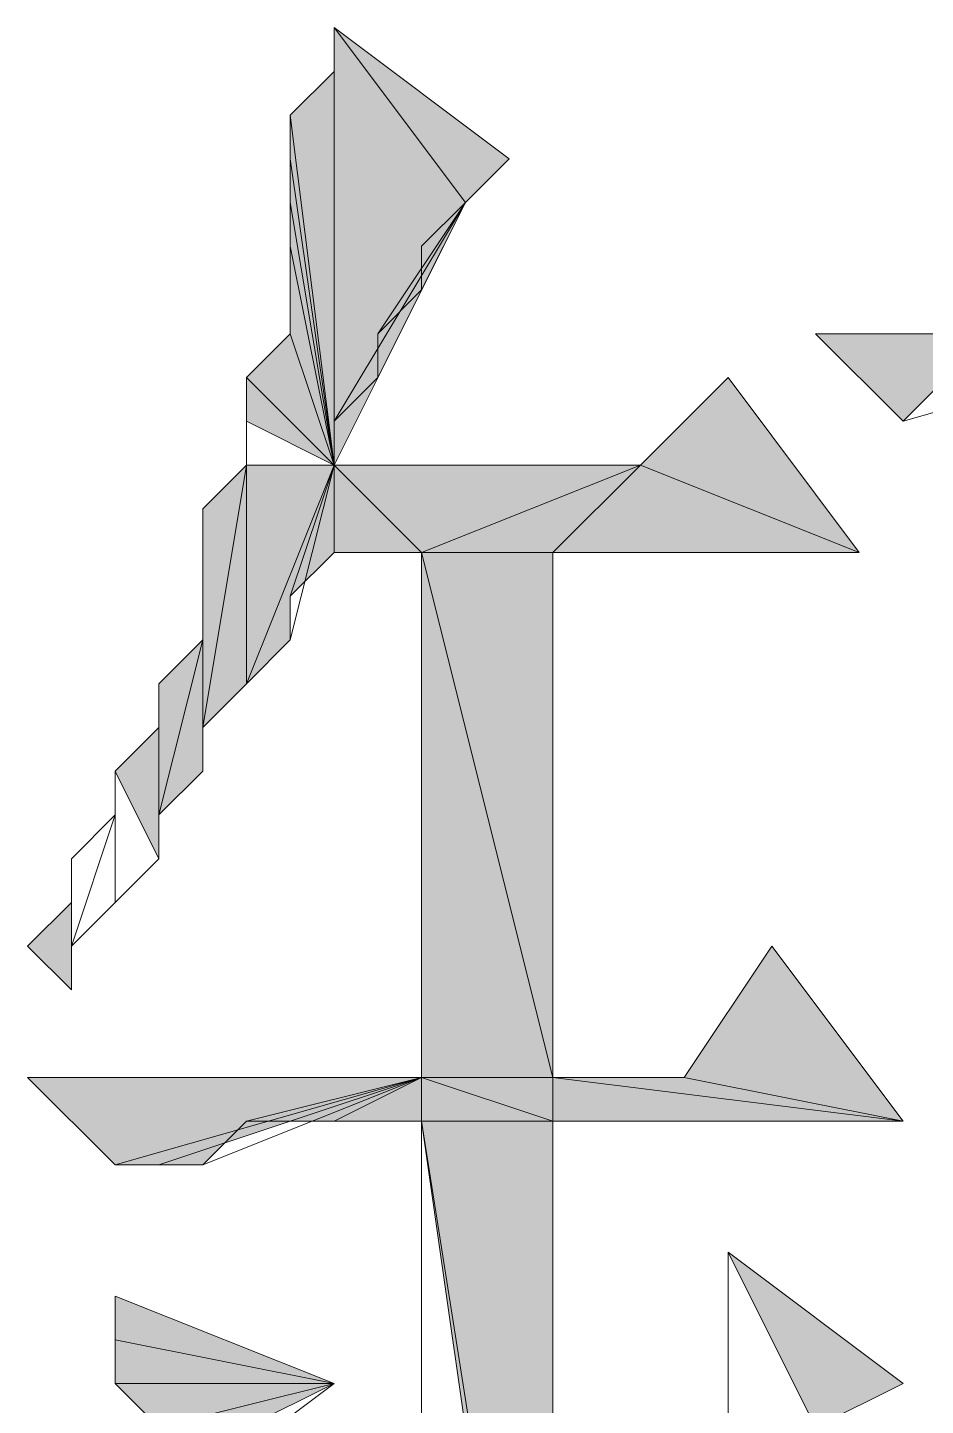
# Model space of a CAD drawing. Header units: inches. Extents: x -244 to 17, y 0 to 370.
# Drawn here: x -30.47 to -29.167, y 23.982 to 25.982 of the extents above; entities that cross this region are included whole.
import ezdxf

# ---------------------------------------------------------------- set-up
doc = ezdxf.new("R2010")
doc.units = ezdxf.units.IN
doc.header["$MEASUREMENT"] = 0
doc.layers.add('图层 1', color=7, linetype='Continuous')

# ---------------------------------------------------------------- blocks, each defined once
blk = doc.blocks.new('block 2')
at = {"layer": '图层 1', "true_color": 0xffffff}
h = blk.add_hatch(color=7, dxfattribs=at)
h.dxf.hatch_style = 2
h.paths.add_polyline_path([(44.577, 50.5461), (44.45, 50.9905), (44.577, 51.1177)])
h.paths.add_polyline_path([(44.45, 50.9272), (44.577, 50.5461), (44.45, 50.9905)])
h = blk.add_hatch(color=7, dxfattribs=at)
h.dxf.hatch_style = 2
h.paths.add_polyline_path([(44.7675, 51.1177), (44.8311, 51.0539), (44.7041, 51.0539)])
h = blk.add_hatch(color=7, dxfattribs=at)
h.dxf.hatch_style = 2
h.paths.add_polyline_path([(44.1326, 50.6729), (44.1326, 50.9905), (44.196, 50.9905)])
h.paths.add_polyline_path([(44.069, 50.9272), (44.1326, 50.6729), (44.1326, 50.9905)])
h = blk.add_hatch(color=7, dxfattribs=at)
h.dxf.hatch_style = 2
h.paths.add_polyline_path([(44.2595, 50.9905), (44.196, 50.9905), (44.1326, 50.6729)])
h = blk.add_hatch(color=7, dxfattribs=at)
h.dxf.hatch_style = 2
h.paths.add_polyline_path([(44.958, 50.9272), (45.2121, 50.8634), (45.0216, 50.8634)])
h.paths.add_polyline_path([(45.1485, 50.9272), (44.958, 50.9272), (45.2121, 50.8634)])
h.paths.add_polyline_path([(45.0216, 50.9905), (45.085, 50.9272), (44.8944, 50.9272)])
h = blk.add_hatch(color=7, dxfattribs=at)
h.dxf.hatch_style = 2
h.paths.add_polyline_path([(44.1326, 50.6729), (44.0056, 50.9272), (44.069, 50.9272)])
h.paths.add_polyline_path([(43.942, 50.9272), (44.1326, 50.6729), (44.0056, 50.9272)])
h.paths.add_polyline_path([(44.069, 50.8), (43.942, 50.9272), (44.1326, 50.6729)])
h.paths.add_polyline_path([(43.8785, 50.9272), (44.069, 50.8), (43.942, 50.9272)])
h = blk.add_hatch(color=7, dxfattribs=at)
h.dxf.hatch_style = 2
h.paths.add_polyline_path([(44.577, 50.5461), (44.45, 50.8634), (44.45, 50.9272)])
h.paths.add_polyline_path([(44.5136, 50.8), (44.577, 50.5461), (44.45, 50.8634)])
h = blk.add_hatch(color=7, dxfattribs=at)
h.dxf.hatch_style = 2
h.paths.add_polyline_path([(45.466, 50.8), (45.1485, 50.8), (45.466, 50.6729)])
h.paths.add_polyline_path([(45.085, 50.8634), (45.466, 50.8), (45.1485, 50.8)])
h.paths.add_polyline_path([(45.4026, 50.8634), (45.085, 50.8634), (45.466, 50.8)])
h = blk.add_hatch(color=7, dxfattribs=at)
h.dxf.hatch_style = 2
h.paths.add_polyline_path([(44.577, 50.5461), (44.5136, 50.7366), (44.5136, 50.8)])
h.paths.add_polyline_path([(44.5136, 50.6729), (44.577, 50.5461), (44.5136, 50.7366)])
h = blk.add_hatch(color=7, dxfattribs=at)
h.dxf.hatch_style = 2
h.paths.add_polyline_path([(45.466, 50.6729), (45.2121, 50.7366), (45.1485, 50.8)])
h.paths.add_polyline_path([(45.2755, 50.7366), (45.466, 50.6729), (45.2121, 50.7366)])
h = blk.add_hatch(color=7, dxfattribs=at)
h.dxf.hatch_style = 2
h.paths.add_polyline_path([(45.466, 50.6729), (45.5931, 50.8), (45.5296, 50.8)])
h.paths.add_polyline_path([(45.6565, 50.7366), (45.466, 50.6729), (45.5931, 50.8)])
h = blk.add_hatch(color=7, dxfattribs=at)
h.dxf.hatch_style = 2
h.paths.add_polyline_path([(45.466, 50.6729), (45.339, 50.5461), (45.466, 50.2285)])
h.paths.add_polyline_path([(45.339, 50.6729), (45.466, 50.6729), (45.339, 50.5461)])
h.paths.add_polyline_path([(45.2755, 50.7366), (45.339, 50.6729), (45.466, 50.6729)])
h = blk.add_hatch(color=7, dxfattribs=at)
h.dxf.hatch_style = 2
h.paths.add_polyline_path([(45.466, 50.6729), (46.0375, 50.6729), (45.974, 50.7366)])
h = blk.add_hatch(color=7, dxfattribs=at)
h.dxf.hatch_style = 2
h.paths.add_polyline_path([(45.466, 50.6729), (45.9106, 50.7366), (45.847, 50.7366)])
h.paths.add_polyline_path([(45.974, 50.7366), (45.466, 50.6729), (45.9106, 50.7366)])
h = blk.add_hatch(color=7, dxfattribs=at)
h.dxf.hatch_style = 2
h.paths.add_polyline_path([(45.466, 50.6729), (45.7835, 50.7366), (45.6565, 50.7366)])
h.paths.add_polyline_path([(45.847, 50.7366), (45.466, 50.6729), (45.7835, 50.7366)])
h = blk.add_hatch(color=7, dxfattribs=at)
h.dxf.hatch_style = 2
h.paths.add_polyline_path([(44.5136, 50.3556), (44.577, 50.3556), (44.5136, 49.8475)])
h.paths.add_polyline_path([(44.577, 50.5461), (44.5136, 50.3556), (44.577, 50.3556)])
h.paths.add_polyline_path([(44.5136, 50.5461), (44.577, 50.5461), (44.5136, 50.3556)])
h.paths.add_polyline_path([(44.5136, 50.6729), (44.5136, 50.5461), (44.577, 50.5461)])
h = blk.add_hatch(color=7, dxfattribs=at)
h.dxf.hatch_style = 2
h.paths.add_polyline_path([(45.847, 50.4824), (46.1011, 50.6729), (45.9106, 50.419)])
h.paths.add_polyline_path([(45.466, 50.6729), (45.847, 50.4824), (46.1011, 50.6729)])
h = blk.add_hatch(color=7, dxfattribs=at)
h.dxf.hatch_style = 2
h.paths.add_polyline_path([(45.847, 50.4824), (45.5931, 50.6095), (45.5296, 50.6729)])
h.paths.add_polyline_path([(45.6565, 50.6095), (45.847, 50.4824), (45.5931, 50.6095)])
h = blk.add_hatch(color=7, dxfattribs=at)
h.dxf.hatch_style = 2
h.paths.add_polyline_path([(45.847, 50.4824), (45.7201, 50.5461), (45.6565, 50.6095)])
h.paths.add_polyline_path([(45.7835, 50.5461), (45.847, 50.4824), (45.7201, 50.5461)])
h = blk.add_hatch(color=7, dxfattribs=at)
h.dxf.hatch_style = 2
h.paths.add_polyline_path([(43.3069, 50.3556), (44.5136, 50.5461), (43.18, 50.3556)])
h.paths.add_polyline_path([(44.5136, 50.3556), (43.3069, 50.3556), (44.5136, 50.5461)])
h = blk.add_hatch(color=7, dxfattribs=at)
h.dxf.hatch_style = 2
h.paths.add_polyline_path([(45.339, 50.5461), (44.577, 50.3556), (44.577, 50.5461)])
h.paths.add_polyline_path([(45.339, 50.3556), (45.339, 50.5461), (44.577, 50.3556)])
h = blk.add_hatch(color=7, dxfattribs=at)
h.dxf.hatch_style = 2
h.paths.add_polyline_path([(45.466, 50.2285), (45.339, 50.3556), (45.339, 50.5461)])
h.paths.add_polyline_path([(45.339, 49.9112), (45.466, 50.2285), (45.339, 50.3556)])
h.paths.add_polyline_path([(45.5931, 50.1014), (45.339, 49.9112), (45.466, 50.2285)])
h = blk.add_hatch(color=7, dxfattribs=at)
h.dxf.hatch_style = 2
h.paths.add_polyline_path([(44.5136, 49.8475), (44.577, 50.1651), (44.577, 50.3556)])
h.paths.add_polyline_path([(44.7675, 50.038), (44.5136, 49.8475), (44.577, 50.1651)])
h = blk.add_hatch(color=7, dxfattribs=at)
h.dxf.hatch_style = 2
h.paths.add_polyline_path([(44.3231, 50.1014), (44.069, 49.9746), (44.1326, 49.8475)])
h = blk.add_hatch(color=7, dxfattribs=at)
h.dxf.hatch_style = 2
h.paths.add_polyline_path([(45.6565, 49.403), (45.5296, 49.8475), (45.6565, 49.9746)])
h.paths.add_polyline_path([(45.5931, 49.7841), (45.6565, 49.403), (45.5296, 49.8475)])
at = {"layer": '图层 1', "lineweight": 0}
for points in [[(44.577, 50.5461), (44.45, 50.9905), (44.577, 51.1177), (44.577, 50.5461)], [(44.7675, 51.1177), (44.8311, 51.0539), (44.7041, 51.0539), (44.7675, 51.1177)], [(44.7041, 51.0539), (44.7675, 51.0539), (44.8944, 51.0539), (44.7041, 51.0539)], [(44.8311, 51.0539), (44.7041, 51.0539), (44.8944, 51.0539), (44.8311, 51.0539)], [(44.7675, 51.0539), (44.958, 50.9905), (44.8311, 50.9905), (44.7675, 51.0539)], [(44.8944, 51.0539), (44.7675, 51.0539), (44.958, 50.9905), (44.8944, 51.0539)], [(44.069, 50.9272), (44.1326, 50.6729), (44.1326, 50.9905), (44.069, 50.9272)], [(44.1326, 50.6729), (44.1326, 50.9905), (44.196, 50.9905), (44.1326, 50.6729)], [(44.2595, 50.9905), (44.196, 50.9905), (44.1326, 50.6729), (44.2595, 50.9905)], [(44.45, 50.9272), (44.577, 50.5461), (44.45, 50.9905), (44.45, 50.9272)], [(44.8311, 50.9905), (45.0216, 50.9905), (44.8944, 50.9272), (44.8311, 50.9905)], [(44.958, 50.9905), (44.8311, 50.9905), (45.0216, 50.9905), (44.958, 50.9905)], [(45.0216, 50.9905), (45.085, 50.9272), (44.8944, 50.9272), (45.0216, 50.9905)], [(43.942, 50.9272), (44.1326, 50.6729), (44.0056, 50.9272), (43.942, 50.9272)], [(44.069, 50.8), (43.942, 50.9272), (44.1326, 50.6729), (44.069, 50.8)], [(44.1326, 50.6729), (44.0056, 50.9272), (44.069, 50.9272), (44.1326, 50.6729)], [(44.577, 50.5461), (44.45, 50.8634), (44.45, 50.9272), (44.577, 50.5461)], [(44.8944, 50.9272), (45.1485, 50.9272), (44.958, 50.9272), (44.8944, 50.9272)], [(45.085, 50.9272), (44.8944, 50.9272), (45.1485, 50.9272), (45.085, 50.9272)], [(44.958, 50.9272), (45.2121, 50.8634), (45.0216, 50.8634), (44.958, 50.9272)], [(45.1485, 50.9272), (44.958, 50.9272), (45.2121, 50.8634), (45.1485, 50.9272)], [(44.5136, 50.8), (44.577, 50.5461), (44.45, 50.8634), (44.5136, 50.8)], [(45.0216, 50.8634), (45.2755, 50.8634), (45.085, 50.8634), (45.0216, 50.8634)], [(45.2121, 50.8634), (45.0216, 50.8634), (45.2755, 50.8634), (45.2121, 50.8634)], [(45.085, 50.8634), (45.466, 50.8), (45.1485, 50.8), (45.085, 50.8634)], [(45.4026, 50.8634), (45.085, 50.8634), (45.466, 50.8), (45.4026, 50.8634)], [(45.2755, 50.8634), (45.4026, 50.8634), (45.085, 50.8634), (45.2755, 50.8634)], [(44.577, 50.5461), (44.5136, 50.7366), (44.5136, 50.8), (44.577, 50.5461)], [(45.466, 50.6729), (45.2121, 50.7366), (45.1485, 50.8), (45.466, 50.6729)], [(45.466, 50.8), (45.1485, 50.8), (45.466, 50.6729), (45.466, 50.8)], [(45.466, 50.6729), (45.5931, 50.8), (45.5296, 50.8), (45.466, 50.6729)], [(45.6565, 50.7366), (45.466, 50.6729), (45.5931, 50.8), (45.6565, 50.7366)], [(45.5296, 50.8), (45.466, 50.6729), (45.466, 50.8), (45.5296, 50.8)], [(44.5136, 50.6729), (44.577, 50.5461), (44.5136, 50.7366), (44.5136, 50.6729)], [(45.2755, 50.7366), (45.466, 50.6729), (45.2121, 50.7366), (45.2755, 50.7366)], [(45.2755, 50.7366), (45.339, 50.6729), (45.466, 50.6729), (45.2755, 50.7366)], [(45.466, 50.6729), (46.0375, 50.6729), (45.974, 50.7366), (45.466, 50.6729)], [(45.466, 50.6729), (45.9106, 50.7366), (45.847, 50.7366), (45.466, 50.6729)], [(45.974, 50.7366), (45.466, 50.6729), (45.9106, 50.7366), (45.974, 50.7366)], [(45.466, 50.6729), (45.7835, 50.7366), (45.6565, 50.7366), (45.466, 50.6729)], [(45.847, 50.7366), (45.466, 50.6729), (45.7835, 50.7366), (45.847, 50.7366)], [(44.5136, 50.6729), (44.5136, 50.5461), (44.577, 50.5461), (44.5136, 50.6729)], [(45.466, 50.6729), (45.339, 50.5461), (45.466, 50.2285), (45.466, 50.6729)], [(45.339, 50.6729), (45.466, 50.6729), (45.339, 50.5461), (45.339, 50.6729)], [(45.5296, 50.6729), (45.847, 50.4824), (45.466, 50.6729), (45.5296, 50.6729)], [(45.466, 50.6729), (45.847, 50.4824), (46.1011, 50.6729), (45.466, 50.6729)], [(46.1011, 50.6729), (45.466, 50.6729), (46.0375, 50.6729), (46.1011, 50.6729)], [(45.847, 50.4824), (45.5931, 50.6095), (45.5296, 50.6729), (45.847, 50.4824)], [(45.847, 50.4824), (46.1011, 50.6729), (45.9106, 50.419), (45.847, 50.4824)], [(45.6565, 50.6095), (45.847, 50.4824), (45.5931, 50.6095), (45.6565, 50.6095)], [(45.847, 50.4824), (45.7201, 50.5461), (45.6565, 50.6095), (45.847, 50.4824)], [(43.3069, 50.3556), (44.5136, 50.5461), (43.18, 50.3556), (43.3069, 50.3556)], [(43.2436, 50.5461), (44.5136, 50.5461), (43.18, 50.3556), (43.2436, 50.5461)], [(44.5136, 50.3556), (43.3069, 50.3556), (44.5136, 50.5461), (44.5136, 50.3556)], [(44.577, 50.5461), (44.5136, 50.3556), (44.577, 50.3556), (44.577, 50.5461)], [(44.5136, 50.5461), (44.577, 50.5461), (44.5136, 50.3556), (44.5136, 50.5461)], [(45.339, 50.5461), (44.577, 50.3556), (44.577, 50.5461), (45.339, 50.5461)], [(45.339, 50.3556), (45.339, 50.5461), (44.577, 50.3556), (45.339, 50.3556)], [(45.466, 50.2285), (45.339, 50.3556), (45.339, 50.5461), (45.466, 50.2285)], [(45.7835, 50.5461), (45.847, 50.4824), (45.7201, 50.5461), (45.7835, 50.5461)], [(44.5136, 49.8475), (44.577, 50.1651), (44.577, 50.3556), (44.5136, 49.8475)], [(44.5136, 50.3556), (44.577, 50.3556), (44.5136, 49.8475), (44.5136, 50.3556)], [(45.339, 49.9112), (45.466, 50.2285), (45.339, 50.3556), (45.339, 49.9112)], [(45.5931, 50.1014), (45.339, 49.9112), (45.466, 50.2285), (45.5931, 50.1014)], [(44.7675, 50.038), (44.5136, 49.8475), (44.577, 50.1651), (44.7675, 50.038)], [(43.3705, 50.1014), (44.3231, 50.1014), (44.069, 49.9746), (43.3705, 50.1014)], [(44.3231, 50.1014), (44.069, 49.9746), (44.1326, 49.8475), (44.3231, 50.1014)], [(45.6565, 49.403), (45.5296, 49.8475), (45.6565, 49.9746), (45.6565, 49.403)], [(45.5931, 49.7841), (45.6565, 49.403), (45.5296, 49.8475), (45.5931, 49.7841)]]:
    blk.add_lwpolyline(points, dxfattribs=at)
at = {"layer": '图层 1', "color": 7, "lineweight": 13, "true_color": 0xffffff}
for points in [[(44.577, 50.5461), (44.45, 50.9905), (44.577, 51.1177), (44.577, 50.5461)], [(44.7675, 51.1177), (44.8311, 51.0539), (44.7041, 51.0539), (44.7675, 51.1177)], [(44.7041, 51.0539), (44.7675, 51.0539), (44.8944, 51.0539), (44.7041, 51.0539)], [(44.8311, 51.0539), (44.7041, 51.0539), (44.8944, 51.0539), (44.8311, 51.0539)], [(44.7675, 51.0539), (44.958, 50.9905), (44.8311, 50.9905), (44.7675, 51.0539)], [(44.8944, 51.0539), (44.7675, 51.0539), (44.958, 50.9905), (44.8944, 51.0539)], [(44.069, 50.9272), (44.1326, 50.6729), (44.1326, 50.9905), (44.069, 50.9272)], [(44.1326, 50.6729), (44.1326, 50.9905), (44.196, 50.9905), (44.1326, 50.6729)], [(44.2595, 50.9905), (44.196, 50.9905), (44.1326, 50.6729), (44.2595, 50.9905)], [(44.45, 50.9272), (44.577, 50.5461), (44.45, 50.9905), (44.45, 50.9272)], [(44.8311, 50.9905), (45.0216, 50.9905), (44.8944, 50.9272), (44.8311, 50.9905)], [(44.958, 50.9905), (44.8311, 50.9905), (45.0216, 50.9905), (44.958, 50.9905)], [(45.0216, 50.9905), (45.085, 50.9272), (44.8944, 50.9272), (45.0216, 50.9905)], [(43.942, 50.9272), (44.1326, 50.6729), (44.0056, 50.9272), (43.942, 50.9272)], [(44.069, 50.8), (43.942, 50.9272), (44.1326, 50.6729), (44.069, 50.8)], [(44.1326, 50.6729), (44.0056, 50.9272), (44.069, 50.9272), (44.1326, 50.6729)], [(44.577, 50.5461), (44.45, 50.8634), (44.45, 50.9272), (44.577, 50.5461)], [(44.8944, 50.9272), (45.1485, 50.9272), (44.958, 50.9272), (44.8944, 50.9272)], [(45.085, 50.9272), (44.8944, 50.9272), (45.1485, 50.9272), (45.085, 50.9272)], [(44.958, 50.9272), (45.2121, 50.8634), (45.0216, 50.8634), (44.958, 50.9272)], [(45.1485, 50.9272), (44.958, 50.9272), (45.2121, 50.8634), (45.1485, 50.9272)], [(44.5136, 50.8), (44.577, 50.5461), (44.45, 50.8634), (44.5136, 50.8)], [(45.0216, 50.8634), (45.2755, 50.8634), (45.085, 50.8634), (45.0216, 50.8634)], [(45.2121, 50.8634), (45.0216, 50.8634), (45.2755, 50.8634), (45.2121, 50.8634)], [(45.085, 50.8634), (45.466, 50.8), (45.1485, 50.8), (45.085, 50.8634)], [(45.4026, 50.8634), (45.085, 50.8634), (45.466, 50.8), (45.4026, 50.8634)], [(45.2755, 50.8634), (45.4026, 50.8634), (45.085, 50.8634), (45.2755, 50.8634)], [(44.577, 50.5461), (44.5136, 50.7366), (44.5136, 50.8), (44.577, 50.5461)], [(45.466, 50.6729), (45.2121, 50.7366), (45.1485, 50.8), (45.466, 50.6729)], [(45.466, 50.8), (45.1485, 50.8), (45.466, 50.6729), (45.466, 50.8)], [(45.466, 50.6729), (45.5931, 50.8), (45.5296, 50.8), (45.466, 50.6729)], [(45.6565, 50.7366), (45.466, 50.6729), (45.5931, 50.8), (45.6565, 50.7366)], [(45.5296, 50.8), (45.466, 50.6729), (45.466, 50.8), (45.5296, 50.8)], [(44.5136, 50.6729), (44.577, 50.5461), (44.5136, 50.7366), (44.5136, 50.6729)], [(45.2755, 50.7366), (45.466, 50.6729), (45.2121, 50.7366), (45.2755, 50.7366)], [(45.2755, 50.7366), (45.339, 50.6729), (45.466, 50.6729), (45.2755, 50.7366)], [(45.466, 50.6729), (46.0375, 50.6729), (45.974, 50.7366), (45.466, 50.6729)], [(45.466, 50.6729), (45.9106, 50.7366), (45.847, 50.7366), (45.466, 50.6729)], [(45.974, 50.7366), (45.466, 50.6729), (45.9106, 50.7366), (45.974, 50.7366)], [(45.466, 50.6729), (45.7835, 50.7366), (45.6565, 50.7366), (45.466, 50.6729)], [(45.847, 50.7366), (45.466, 50.6729), (45.7835, 50.7366), (45.847, 50.7366)], [(44.5136, 50.6729), (44.5136, 50.5461), (44.577, 50.5461), (44.5136, 50.6729)], [(45.466, 50.6729), (45.339, 50.5461), (45.466, 50.2285), (45.466, 50.6729)], [(45.339, 50.6729), (45.466, 50.6729), (45.339, 50.5461), (45.339, 50.6729)], [(45.5296, 50.6729), (45.847, 50.4824), (45.466, 50.6729), (45.5296, 50.6729)], [(45.466, 50.6729), (45.847, 50.4824), (46.1011, 50.6729), (45.466, 50.6729)], [(46.1011, 50.6729), (45.466, 50.6729), (46.0375, 50.6729), (46.1011, 50.6729)], [(45.847, 50.4824), (45.5931, 50.6095), (45.5296, 50.6729), (45.847, 50.4824)], [(45.847, 50.4824), (46.1011, 50.6729), (45.9106, 50.419), (45.847, 50.4824)], [(45.6565, 50.6095), (45.847, 50.4824), (45.5931, 50.6095), (45.6565, 50.6095)], [(45.847, 50.4824), (45.7201, 50.5461), (45.6565, 50.6095), (45.847, 50.4824)], [(43.3069, 50.3556), (44.5136, 50.5461), (43.18, 50.3556), (43.3069, 50.3556)], [(43.2436, 50.5461), (44.5136, 50.5461), (43.18, 50.3556), (43.2436, 50.5461)], [(44.5136, 50.3556), (43.3069, 50.3556), (44.5136, 50.5461), (44.5136, 50.3556)], [(44.577, 50.5461), (44.5136, 50.3556), (44.577, 50.3556), (44.577, 50.5461)], [(44.5136, 50.5461), (44.577, 50.5461), (44.5136, 50.3556), (44.5136, 50.5461)], [(45.339, 50.5461), (44.577, 50.3556), (44.577, 50.5461), (45.339, 50.5461)], [(45.339, 50.3556), (45.339, 50.5461), (44.577, 50.3556), (45.339, 50.3556)], [(45.466, 50.2285), (45.339, 50.3556), (45.339, 50.5461), (45.466, 50.2285)], [(45.7835, 50.5461), (45.847, 50.4824), (45.7201, 50.5461), (45.7835, 50.5461)], [(44.5136, 49.8475), (44.577, 50.1651), (44.577, 50.3556), (44.5136, 49.8475)], [(44.5136, 50.3556), (44.577, 50.3556), (44.5136, 49.8475), (44.5136, 50.3556)], [(45.339, 49.9112), (45.466, 50.2285), (45.339, 50.3556), (45.339, 49.9112)], [(45.5931, 50.1014), (45.339, 49.9112), (45.466, 50.2285), (45.5931, 50.1014)], [(44.7675, 50.038), (44.5136, 49.8475), (44.577, 50.1651), (44.7675, 50.038)], [(43.3705, 50.1014), (44.3231, 50.1014), (44.069, 49.9746), (43.3705, 50.1014)], [(44.3231, 50.1014), (44.069, 49.9746), (44.1326, 49.8475), (44.3231, 50.1014)], [(45.6565, 49.403), (45.5296, 49.8475), (45.6565, 49.9746), (45.6565, 49.403)], [(45.5931, 49.7841), (45.6565, 49.403), (45.5296, 49.8475), (45.5931, 49.7841)]]:
    blk.add_lwpolyline(points, dxfattribs=at)
at = {"layer": '图层 1', "lineweight": 0}
for points, knots in [([(44.7675, 51.0539), (44.7675, 51.0539), (44.8944, 51.0539), (44.8944, 51.0539), (44.8944, 51.0539), (44.7675, 51.0539), (44.7675, 51.0539)], [0, 0, 0, 0, 1, 1, 1, 2, 2, 2, 2]), ([(44.2595, 50.9905), (44.2595, 50.9905), (44.2595, 50.9905), (44.2595, 50.9905), (44.2595, 50.9905), (44.1326, 50.6729), (44.1326, 50.6729), (44.1326, 50.6729), (44.2595, 50.9905), (44.2595, 50.9905)], [0, 0, 0, 0, 1, 1, 1, 2, 2, 2, 3, 3, 3, 3]), ([(45.466, 50.6729), (45.466, 50.6729), (45.466, 50.8), (45.466, 50.8), (45.466, 50.8), (45.466, 50.6729), (45.466, 50.6729)], [0, 0, 0, 0, 1, 1, 1, 2, 2, 2, 2]), ([(45.847, 50.4824), (45.847, 50.4824), (45.466, 50.6729), (45.466, 50.6729), (45.466, 50.6729), (45.847, 50.4824), (45.847, 50.4824)], [0, 0, 0, 0, 1, 1, 1, 2, 2, 2, 2]), ([(44.5136, 50.5461), (44.5136, 50.5461), (43.2436, 50.5461), (43.2436, 50.5461), (43.2436, 50.5461), (44.5136, 50.5461), (44.5136, 50.5461)], [0, 0, 0, 0, 1, 1, 1, 2, 2, 2, 2]), ([(44.3231, 50.1014), (44.3231, 50.1014), (43.3705, 50.1014), (43.3705, 50.1014), (43.3705, 50.1014), (44.3231, 50.1014), (44.3231, 50.1014)], [0, 0, 0, 0, 1, 1, 1, 2, 2, 2, 2])]:
    blk.add_open_spline(points, degree=3, knots=knots, dxfattribs=at)
at = {"layer": '图层 1', "color": 7, "lineweight": 13, "true_color": 0xffffff}
for points, knots in [([(44.7675, 51.0539), (44.7675, 51.0539), (44.8944, 51.0539), (44.8944, 51.0539), (44.8944, 51.0539), (44.7675, 51.0539), (44.7675, 51.0539)], [0, 0, 0, 0, 1, 1, 1, 2, 2, 2, 2]), ([(44.2595, 50.9905), (44.2595, 50.9905), (44.2595, 50.9905), (44.2595, 50.9905), (44.2595, 50.9905), (44.1326, 50.6729), (44.1326, 50.6729), (44.1326, 50.6729), (44.2595, 50.9905), (44.2595, 50.9905)], [0, 0, 0, 0, 1, 1, 1, 2, 2, 2, 3, 3, 3, 3]), ([(45.466, 50.6729), (45.466, 50.6729), (45.466, 50.8), (45.466, 50.8), (45.466, 50.8), (45.466, 50.6729), (45.466, 50.6729)], [0, 0, 0, 0, 1, 1, 1, 2, 2, 2, 2]), ([(45.847, 50.4824), (45.847, 50.4824), (45.466, 50.6729), (45.466, 50.6729), (45.466, 50.6729), (45.847, 50.4824), (45.847, 50.4824)], [0, 0, 0, 0, 1, 1, 1, 2, 2, 2, 2]), ([(44.5136, 50.5461), (44.5136, 50.5461), (43.2436, 50.5461), (43.2436, 50.5461), (43.2436, 50.5461), (44.5136, 50.5461), (44.5136, 50.5461)], [0, 0, 0, 0, 1, 1, 1, 2, 2, 2, 2]), ([(44.3231, 50.1014), (44.3231, 50.1014), (43.3705, 50.1014), (43.3705, 50.1014), (43.3705, 50.1014), (44.3231, 50.1014), (44.3231, 50.1014)], [0, 0, 0, 0, 1, 1, 1, 2, 2, 2, 2])]:
    blk.add_open_spline(points, degree=3, knots=knots, dxfattribs=at)

msp = doc.modelspace()

# ---------------------------------------------------------------- block references
at = {"layer": '图层 1', "rotation": 90}
msp.add_blockref('block 2', (20.6482, -20.1187), dxfattribs=at)

doc.saveas('drawing.dxf')
